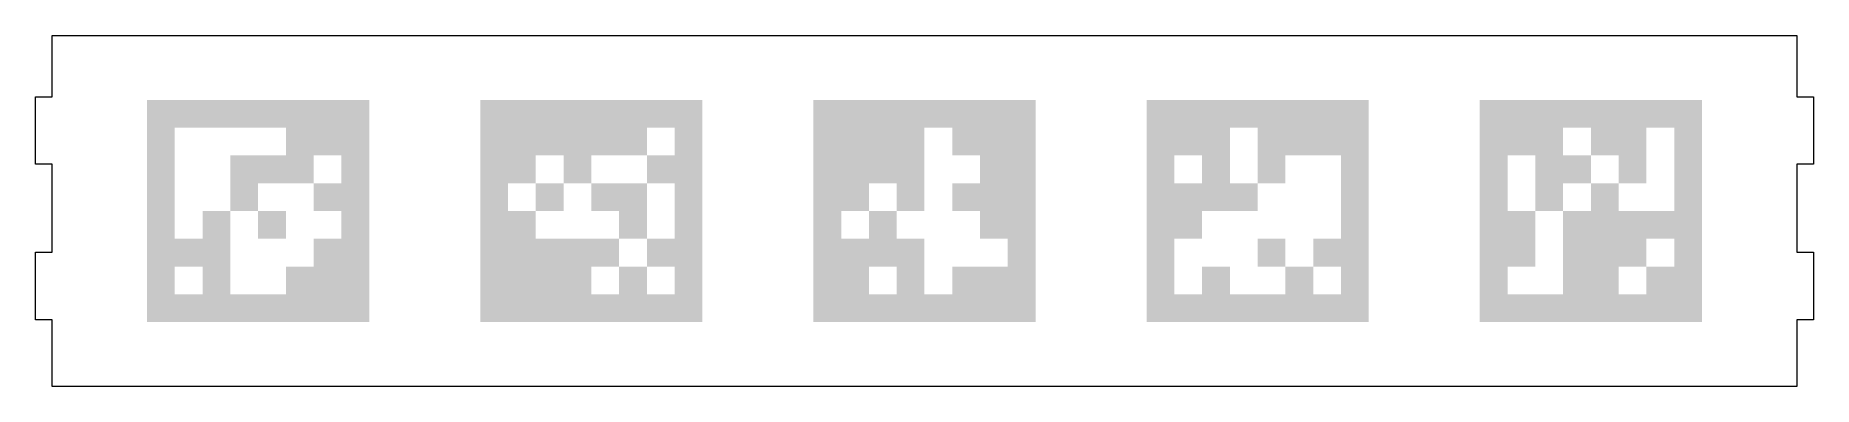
# Model space of a CAD drawing. Header units: millimetres. Extents: x 10 to 330, y 10 to 73.
import ezdxf

# ---------------------------------------------------------------- set-up
doc = ezdxf.new("R2010")
doc.units = ezdxf.units.MM
doc.layers.add('CUT_OUTER', color=1, linetype='Continuous', lineweight=0)
doc.layers.add('RASTER', color=7, linetype='Continuous', lineweight=0, true_color=0x000000)

msp = doc.modelspace()

# ---------------------------------------------------------------- hatches: boundary and pattern name
at = {"layer": 'RASTER', "true_color": 0x000000, "transparency": 33554687}
for points in [[(70, 56.5), (70, 61.5), (30, 61.5), (30, 56.5)], [(130, 56.5), (130, 61.5), (90, 61.5), (90, 56.5)], [(190, 56.5), (190, 61.5), (150, 61.5), (150, 56.5)], [(250, 56.5), (250, 61.5), (210, 61.5), (210, 56.5)], [(310, 56.5), (310, 61.5), (270, 61.5), (270, 56.5)], [(35, 51.5), (35, 56.5), (30, 56.5), (30, 51.5)], [(70, 51.5), (70, 56.5), (55, 56.5), (55, 51.5)], [(120, 51.5), (120, 56.5), (90, 56.5), (90, 51.5)], [(130, 51.5), (130, 56.5), (125, 56.5), (125, 51.5)], [(170, 51.5), (170, 56.5), (150, 56.5), (150, 51.5)], [(190, 51.5), (190, 56.5), (175, 56.5), (175, 51.5)], [(225, 51.5), (225, 56.5), (210, 56.5), (210, 51.5)], [(250, 51.5), (250, 56.5), (230, 56.5), (230, 51.5)], [(285, 51.5), (285, 56.5), (270, 56.5), (270, 51.5)], [(300, 51.5), (300, 56.5), (290, 56.5), (290, 51.5)], [(310, 51.5), (310, 56.5), (305, 56.5), (305, 51.5)], [(35, 46.5), (35, 51.5), (30, 51.5), (30, 46.5)], [(60, 46.5), (60, 51.5), (45, 51.5), (45, 46.5)], [(70, 46.5), (70, 51.5), (65, 51.5), (65, 46.5)], [(100, 46.5), (100, 51.5), (90, 51.5), (90, 46.5)], [(110, 46.5), (110, 51.5), (105, 51.5), (105, 46.5)], [(130, 46.5), (130, 51.5), (120, 51.5), (120, 46.5)], [(170, 46.5), (170, 51.5), (150, 51.5), (150, 46.5)], [(190, 46.5), (190, 51.5), (180, 51.5), (180, 46.5)], [(215, 46.5), (215, 51.5), (210, 51.5), (210, 46.5)], [(225, 46.5), (225, 51.5), (220, 51.5), (220, 46.5)], [(235, 46.5), (235, 51.5), (230, 51.5), (230, 46.5)], [(250, 46.5), (250, 51.5), (245, 51.5), (245, 46.5)], [(275, 46.5), (275, 51.5), (270, 51.5), (270, 46.5)], [(290, 46.5), (290, 51.5), (280, 51.5), (280, 46.5)], [(300, 46.5), (300, 51.5), (295, 51.5), (295, 46.5)], [(310, 46.5), (310, 51.5), (305, 51.5), (305, 46.5)], [(35, 41.5), (35, 46.5), (30, 46.5), (30, 41.5)], [(50, 41.5), (50, 46.5), (45, 46.5), (45, 41.5)], [(70, 41.5), (70, 46.5), (60, 46.5), (60, 41.5)], [(95, 41.5), (95, 46.5), (90, 46.5), (90, 41.5)], [(105, 41.5), (105, 46.5), (100, 46.5), (100, 41.5)], [(120, 41.5), (120, 46.5), (110, 46.5), (110, 41.5)], [(130, 41.5), (130, 46.5), (125, 46.5), (125, 41.5)], [(160, 41.5), (160, 46.5), (150, 46.5), (150, 41.5)], [(170, 41.5), (170, 46.5), (165, 46.5), (165, 41.5)], [(190, 41.5), (190, 46.5), (175, 46.5), (175, 41.5)], [(230, 41.5), (230, 46.5), (210, 46.5), (210, 41.5)], [(250, 41.5), (250, 46.5), (245, 46.5), (245, 41.5)], [(275, 41.5), (275, 46.5), (270, 46.5), (270, 41.5)], [(285, 41.5), (285, 46.5), (280, 46.5), (280, 41.5)], [(295, 41.5), (295, 46.5), (290, 46.5), (290, 41.5)], [(310, 41.5), (310, 46.5), (305, 46.5), (305, 41.5)], [(35, 36.5), (35, 41.5), (30, 41.5), (30, 36.5)], [(45, 36.5), (45, 41.5), (40, 41.5), (40, 36.5)], [(55, 36.5), (55, 41.5), (50, 41.5), (50, 36.5)], [(70, 36.5), (70, 41.5), (65, 41.5), (65, 36.5)], [(100, 36.5), (100, 41.5), (90, 41.5), (90, 36.5)], [(120, 36.5), (120, 41.5), (115, 41.5), (115, 36.5)], [(130, 36.5), (130, 41.5), (125, 41.5), (125, 36.5)], [(155, 36.5), (155, 41.5), (150, 41.5), (150, 36.5)], [(165, 36.5), (165, 41.5), (160, 41.5), (160, 36.5)], [(190, 36.5), (190, 41.5), (180, 41.5), (180, 36.5)], [(220, 36.5), (220, 41.5), (210, 41.5), (210, 36.5)], [(250, 36.5), (250, 41.5), (245, 41.5), (245, 36.5)], [(280, 36.5), (280, 41.5), (270, 41.5), (270, 36.5)], [(310, 36.5), (310, 41.5), (285, 41.5), (285, 36.5)], [(45, 31.5), (45, 36.5), (30, 36.5), (30, 31.5)], [(70, 31.5), (70, 36.5), (60, 36.5), (60, 31.5)], [(115, 31.5), (115, 36.5), (90, 36.5), (90, 31.5)], [(130, 31.5), (130, 36.5), (120, 36.5), (120, 31.5)], [(170, 31.5), (170, 36.5), (150, 36.5), (150, 31.5)], [(190, 31.5), (190, 36.5), (185, 36.5), (185, 31.5)], [(215, 31.5), (215, 36.5), (210, 36.5), (210, 31.5)], [(235, 31.5), (235, 36.5), (230, 36.5), (230, 31.5)], [(250, 31.5), (250, 36.5), (240, 36.5), (240, 31.5)], [(280, 31.5), (280, 36.5), (270, 36.5), (270, 31.5)], [(300, 31.5), (300, 36.5), (285, 36.5), (285, 31.5)], [(310, 31.5), (310, 36.5), (305, 36.5), (305, 31.5)], [(35, 26.5), (35, 31.5), (30, 31.5), (30, 26.5)], [(45, 26.5), (45, 31.5), (40, 31.5), (40, 26.5)], [(70, 26.5), (70, 31.5), (55, 31.5), (55, 26.5)], [(110, 26.5), (110, 31.5), (90, 31.5), (90, 26.5)], [(120, 26.5), (120, 31.5), (115, 31.5), (115, 26.5)], [(130, 26.5), (130, 31.5), (125, 31.5), (125, 26.5)], [(160, 26.5), (160, 31.5), (150, 31.5), (150, 26.5)], [(170, 26.5), (170, 31.5), (165, 31.5), (165, 26.5)], [(190, 26.5), (190, 31.5), (175, 31.5), (175, 26.5)], [(215, 26.5), (215, 31.5), (210, 31.5), (210, 26.5)], [(225, 26.5), (225, 31.5), (220, 31.5), (220, 26.5)], [(240, 26.5), (240, 31.5), (235, 31.5), (235, 26.5)], [(250, 26.5), (250, 31.5), (245, 31.5), (245, 26.5)], [(275, 26.5), (275, 31.5), (270, 31.5), (270, 26.5)], [(295, 26.5), (295, 31.5), (285, 31.5), (285, 26.5)], [(310, 26.5), (310, 31.5), (300, 31.5), (300, 26.5)], [(70, 21.5), (70, 26.5), (30, 26.5), (30, 21.5)], [(130, 21.5), (130, 26.5), (90, 26.5), (90, 21.5)], [(190, 21.5), (190, 26.5), (150, 26.5), (150, 21.5)], [(250, 21.5), (250, 26.5), (210, 26.5), (210, 21.5)], [(310, 21.5), (310, 26.5), (270, 26.5), (270, 21.5)]]:
    msp.add_hatch(color=7, dxfattribs=at).paths.add_polyline_path(points)

# ---------------------------------------------------------------- linework, layer by layer
at = {"layer": 'CUT_OUTER'}
msp.add_lwpolyline([(9.925, 34.075), (12.925, 34.075), (12.925, 49.925), (9.925, 49.925), (9.925, 62.075), (12.925, 62.075), (12.925, 73.075), (327.075, 73.075), (327.075, 62.075), (330.075, 62.075), (330.075, 49.925), (327.075, 49.925), (327.075, 34.075), (330.075, 34.075), (330.075, 21.925), (327.075, 21.925), (327.075, 9.925), (12.925, 9.925), (12.925, 21.925), (9.925, 21.925)], close=True, dxfattribs=at)

doc.saveas('drawing.dxf')
